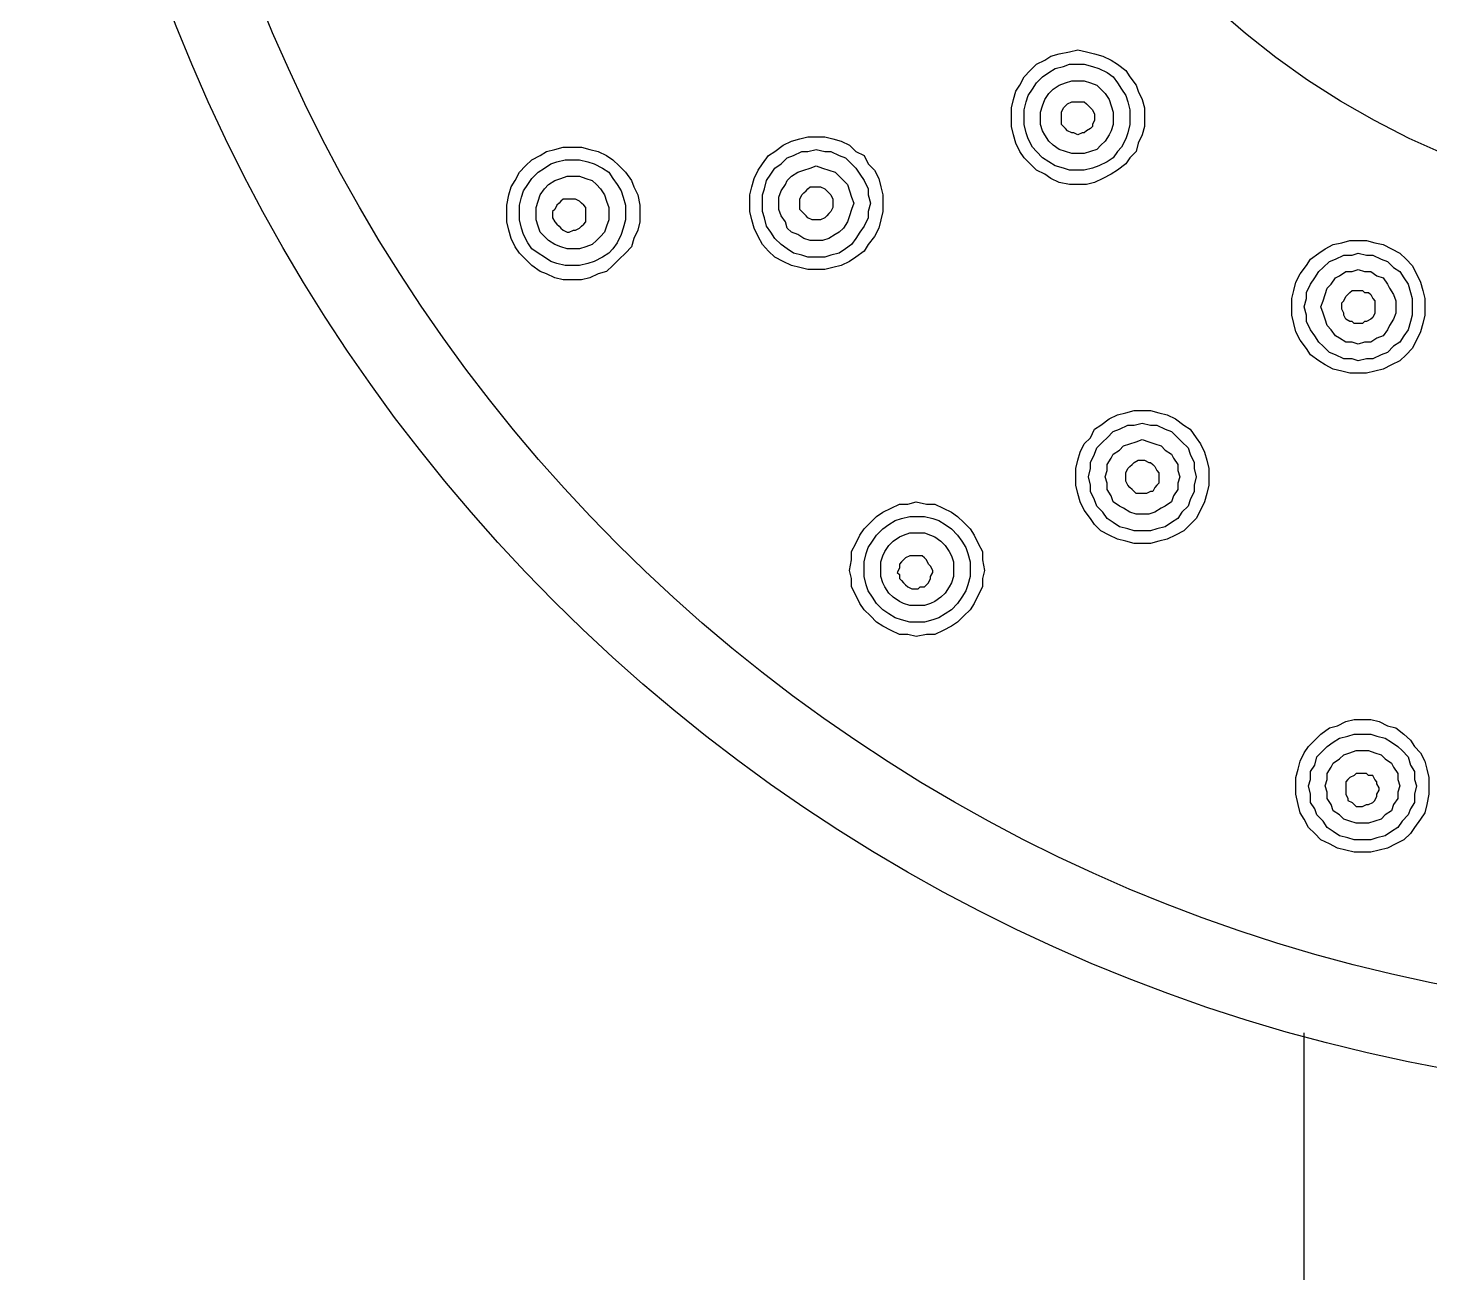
# Model space of a CAD drawing. Extents: x 468514 to 728049, y -74127 to 69080.
# Drawn here: x 636027.85 to 636063.98, y -68631.02 to -68598.93 of the extents above; entities that cross this region are included whole.
import ezdxf

# ---------------------------------------------------------------- set-up
doc = ezdxf.new("R2010")
doc.units = 0
doc.header["$LTSCALE"] = 500
doc.header["$MEASUREMENT"] = 0
doc.linetypes.add('HIDDEN2', pattern=[0.1875, 0.125, -0.0625])
for name, color, linetype in [('E 立面填充', 250, 'Continuous'), ('E 立面标注尺寸', 9, 'Continuous'), ('L-立面家具、洁具', 153, 'Continuous')]:
    doc.layers.add(name, color=color, linetype=linetype)
doc.styles.add('PDC DIM', font='PMingLiU-ExtB.ttf', dxfattribs={"width": 0.85})
doc.dimstyles.new('PDC-A2', dxfattribs={"dimscale": 0, "dimtxt": 2.5, "dimasz": 1, "dimexe": 1, "dimexo": 1, "dimgap": 0.7, "dimtad": 1, "dimdec": 0, "dimtxsty": 'PDC DIM', "dimblk": 'ARCHTICK', "dimcen": 1, "dimdle": 1, "dimclrd": 8, "dimclre": 8, "dimclrt": 9, "dimadec": 0, "dimazin": 0, "dimtfac": 1, "dimtdec": 0, "dimtix": 1, "dimtmove": 2, "dimatfit": 3, "dimldrblk": 'PDC A2 T R', "dimfxl": 10, "dimfxlon": 1, "dimarcsym": 0})

# ---------------------------------------------------------------- blocks, each defined once
blk = doc.blocks.new('A$C2F8A30B2')
at = {"linetype": 'HIDDEN2', "lineweight": -2, "ltscale": 20}
for p, q in [((67.894, 812.231), (68.109, 812.285)), ((68.109, 812.285), (68.324, 812.231)), ((66.879, 811.755), (67.039, 811.913)), ((67.039, 811.913), (67.254, 812.018)), ((67.254, 812.018), (67.411, 812.125)), ((67.411, 812.125), (67.626, 812.18)), ((67.626, 812.18), (67.894, 812.231)), ((67.734, 811.858), (67.894, 811.913)), ((67.894, 811.913), (68.109, 811.913)), ((68.109, 811.913), (68.269, 811.913)), ((68.269, 811.913), (68.484, 811.858)), ((68.324, 812.231), (68.538, 812.18)), ((68.538, 812.18), (68.751, 812.125)), ((68.751, 812.125), (68.966, 812.018)), ((68.966, 812.018), (69.126, 811.913)), ((69.126, 811.913), (69.341, 811.755)), ((66.609, 811.378), (66.719, 811.59)), ((66.719, 811.59), (66.879, 811.755)), ((67.039, 811.435), (67.197, 811.59)), ((67.197, 811.59), (67.359, 811.7)), ((67.359, 811.7), (67.521, 811.803)), ((67.521, 811.803), (67.734, 811.858)), ((68.484, 811.858), (68.644, 811.803)), ((68.644, 811.803), (68.858, 811.7)), ((68.858, 811.7), (69.019, 811.59)), ((69.019, 811.59), (69.126, 811.435)), ((69.341, 811.755), (69.448, 811.59)), ((69.448, 811.59), (69.606, 811.378)), ((66.449, 811.005), (66.504, 811.216)), ((66.504, 811.216), (66.609, 811.378)), ((66.824, 811.11), (66.934, 811.27)), ((66.934, 811.27), (67.039, 811.435)), ((67.359, 811.163), (67.466, 811.27)), ((67.466, 811.27), (67.626, 811.378)), ((67.626, 811.378), (67.789, 811.435)), ((67.789, 811.435), (67.946, 811.485)), ((67.946, 811.485), (68.109, 811.485)), ((68.109, 811.485), (68.269, 811.485)), ((68.269, 811.485), (68.429, 811.435)), ((68.429, 811.435), (68.591, 811.378)), ((68.591, 811.378), (68.698, 811.27)), ((68.698, 811.27), (68.806, 811.163)), ((69.126, 811.435), (69.233, 811.27)), ((69.233, 811.27), (69.341, 811.11)), ((69.606, 811.378), (69.661, 811.216)), ((69.661, 811.216), (69.766, 811.005)), ((66.394, 810.79), (66.449, 811.005)), ((66.719, 810.738), (66.771, 810.948)), ((66.771, 810.948), (66.824, 811.11)), ((67.144, 810.683), (67.197, 810.843)), ((67.197, 810.843), (67.254, 811.005)), ((67.254, 811.005), (67.359, 811.163)), ((67.734, 810.79), (67.789, 810.843)), ((67.789, 810.843), (67.841, 810.893)), ((67.841, 810.893), (67.946, 810.948)), ((67.946, 810.948), (68.003, 810.948)), ((68.003, 810.948), (68.109, 810.948)), ((68.109, 810.948), (68.161, 810.948)), ((68.161, 810.948), (68.269, 810.948)), ((68.269, 810.948), (68.324, 810.893)), ((68.324, 810.893), (68.376, 810.843)), ((68.376, 810.843), (68.429, 810.79)), ((68.806, 811.163), (68.911, 811.005)), ((68.911, 811.005), (68.966, 810.843)), ((68.966, 810.843), (69.019, 810.683)), ((69.341, 811.11), (69.391, 810.948)), ((69.391, 810.948), (69.448, 810.738)), ((69.766, 811.005), (69.821, 810.79)), ((66.394, 810.523), (66.394, 810.79)), ((66.394, 810.308), (66.394, 810.523)), ((66.394, 810.523), (66.394, 810.523)), ((66.719, 810.523), (66.719, 810.738)), ((66.719, 810.363), (66.719, 810.523)), ((66.719, 810.523), (66.719, 810.523)), ((67.144, 810.523), (67.144, 810.683)), ((67.144, 810.363), (67.144, 810.523)), ((67.144, 810.523), (67.144, 810.523)), ((67.683, 810.683), (67.734, 810.79)), ((67.683, 810.628), (67.683, 810.683)), ((67.683, 810.523), (67.683, 810.628)), ((67.683, 810.47), (67.683, 810.523)), ((67.683, 810.363), (67.683, 810.47)), ((68.429, 810.79), (68.484, 810.738)), ((68.484, 810.738), (68.538, 810.628)), ((68.538, 810.47), (68.484, 810.363)), ((68.538, 810.628), (68.538, 810.575)), ((68.538, 810.575), (68.538, 810.47)), ((69.019, 810.683), (69.019, 810.523)), ((69.019, 810.523), (69.019, 810.363)), ((69.448, 810.738), (69.448, 810.523)), ((69.448, 810.523), (69.448, 810.363)), ((69.821, 810.79), (69.821, 810.523)), ((69.821, 810.523), (69.821, 810.308)), ((66.449, 810.093), (66.394, 810.308)), ((66.504, 809.878), (66.449, 810.093)), ((66.771, 810.15), (66.719, 810.363)), ((66.824, 809.988), (66.771, 810.15)), ((67.197, 810.2), (67.144, 810.363)), ((67.254, 810.093), (67.197, 810.2)), ((67.359, 809.933), (67.254, 810.093)), ((67.734, 810.308), (67.683, 810.363)), ((67.789, 810.255), (67.734, 810.308)), ((67.841, 810.2), (67.789, 810.255)), ((67.946, 810.15), (67.841, 810.2)), ((68.003, 810.15), (67.946, 810.15)), ((68.109, 810.093), (68.003, 810.15)), ((68.216, 810.15), (68.109, 810.093)), ((68.269, 810.15), (68.216, 810.15)), ((68.324, 810.2), (68.269, 810.15)), ((68.429, 810.255), (68.324, 810.2)), ((68.484, 810.308), (68.429, 810.255)), ((68.484, 810.363), (68.484, 810.308)), ((68.911, 810.093), (68.806, 809.933)), ((68.966, 810.2), (68.911, 810.093)), ((69.019, 810.363), (68.966, 810.2)), ((69.391, 810.15), (69.341, 809.988)), ((69.448, 810.363), (69.391, 810.15)), ((69.766, 810.093), (69.661, 809.878)), ((69.821, 810.308), (69.766, 810.093)), ((54.623, 809.718), (54.838, 809.775)), ((54.838, 809.775), (55.105, 809.775)), ((55.105, 809.775), (55.316, 809.775)), ((55.316, 809.775), (55.531, 809.718)), ((60.295, 809.668), (60.51, 809.826)), ((60.51, 809.826), (60.722, 809.933)), ((60.722, 809.933), (60.937, 809.988)), ((60.937, 809.988), (61.15, 810.043)), ((61.15, 810.043), (61.365, 810.043)), ((61.365, 810.043), (61.58, 810.043)), ((61.58, 810.043), (61.794, 809.988)), ((61.794, 809.988), (62.009, 809.933)), ((62.009, 809.933), (62.224, 809.826)), ((62.224, 809.826), (62.382, 809.668)), ((66.609, 809.668), (66.504, 809.878)), ((66.934, 809.775), (66.824, 809.988)), ((67.039, 809.668), (66.934, 809.775)), ((67.466, 809.826), (67.359, 809.933)), ((67.626, 809.718), (67.466, 809.826)), ((68.698, 809.826), (68.591, 809.718)), ((68.806, 809.933), (68.698, 809.826)), ((69.233, 809.775), (69.126, 809.668)), ((69.341, 809.988), (69.233, 809.775)), ((69.661, 809.878), (69.606, 809.668)), ((53.873, 809.295), (54.035, 809.453)), ((54.035, 809.453), (54.248, 809.56)), ((54.248, 809.56), (54.408, 809.668)), ((54.408, 809.668), (54.623, 809.718)), ((54.518, 809.348), (54.676, 809.4)), ((54.676, 809.4), (54.89, 809.453)), ((54.89, 809.453), (55.105, 809.453)), ((55.105, 809.453), (55.265, 809.453)), ((55.265, 809.453), (55.48, 809.4)), ((55.48, 809.4), (55.64, 809.348)), ((55.531, 809.718), (55.746, 809.668)), ((55.746, 809.668), (55.96, 809.56)), ((55.96, 809.56), (56.12, 809.453)), ((56.12, 809.453), (56.28, 809.295)), ((59.975, 809.348), (60.135, 809.56)), ((60.135, 809.56), (60.295, 809.668)), ((60.455, 809.348), (60.617, 809.505)), ((60.617, 809.505), (60.777, 809.56)), ((60.777, 809.56), (60.992, 809.668)), ((60.992, 809.668), (61.15, 809.668)), ((61.15, 809.668), (61.365, 809.718)), ((61.365, 809.718), (61.58, 809.668)), ((61.58, 809.668), (61.742, 809.668)), ((61.742, 809.668), (61.957, 809.56)), ((61.957, 809.56), (62.115, 809.505)), ((62.115, 809.505), (62.275, 809.348)), ((62.382, 809.668), (62.597, 809.56)), ((62.597, 809.56), (62.704, 809.348)), ((66.719, 809.505), (66.609, 809.668)), ((66.879, 809.348), (66.719, 809.505)), ((67.197, 809.505), (67.039, 809.668)), ((67.359, 809.4), (67.197, 809.505)), ((67.521, 809.295), (67.359, 809.4)), ((67.789, 809.668), (67.626, 809.718)), ((67.946, 809.615), (67.789, 809.668)), ((68.109, 809.615), (67.946, 809.615)), ((68.269, 809.615), (68.109, 809.615)), ((68.429, 809.668), (68.269, 809.615)), ((68.591, 809.718), (68.429, 809.668)), ((68.858, 809.4), (68.644, 809.295)), ((69.019, 809.505), (68.858, 809.4)), ((69.126, 809.668), (69.019, 809.505)), ((69.448, 809.505), (69.341, 809.348)), ((69.606, 809.668), (69.448, 809.505)), ((53.606, 808.918), (53.713, 809.131)), ((53.713, 809.131), (53.873, 809.295)), ((54.035, 808.973), (54.193, 809.131)), ((54.193, 809.131), (54.356, 809.238)), ((54.356, 809.238), (54.518, 809.348)), ((54.783, 808.973), (54.941, 809.027)), ((54.941, 809.027), (55.105, 809.027)), ((55.105, 809.027), (55.265, 809.027)), ((55.265, 809.027), (55.425, 808.973)), ((55.64, 809.348), (55.855, 809.238)), ((55.855, 809.238), (56.015, 809.131)), ((56.015, 809.131), (56.12, 808.973)), ((56.28, 809.295), (56.445, 809.131)), ((56.445, 809.131), (56.605, 808.918)), ((59.76, 808.973), (59.867, 809.185)), ((59.867, 809.185), (59.975, 809.348)), ((60.082, 808.918), (60.19, 809.08)), ((60.19, 809.08), (60.295, 809.238)), ((60.295, 809.238), (60.455, 809.348)), ((60.617, 808.918), (60.722, 809.027)), ((60.722, 809.027), (60.885, 809.131)), ((60.885, 809.131), (61.045, 809.185)), ((61.045, 809.185), (61.205, 809.238)), ((61.205, 809.238), (61.365, 809.295)), ((61.365, 809.295), (61.527, 809.238)), ((61.527, 809.238), (61.687, 809.185)), ((61.687, 809.185), (61.847, 809.131)), ((61.847, 809.131), (61.957, 809.027)), ((61.957, 809.027), (62.062, 808.918)), ((62.275, 809.348), (62.382, 809.238)), ((62.382, 809.238), (62.489, 809.08)), ((62.489, 809.08), (62.597, 808.918)), ((62.704, 809.348), (62.862, 809.185)), ((62.862, 809.185), (62.974, 808.973)), ((67.039, 809.185), (66.879, 809.348)), ((67.254, 809.08), (67.039, 809.185)), ((67.411, 808.973), (67.254, 809.08)), ((67.734, 809.238), (67.521, 809.295)), ((67.894, 809.185), (67.734, 809.238)), ((68.109, 809.185), (67.894, 809.185)), ((68.269, 809.185), (68.109, 809.185)), ((68.484, 809.238), (68.269, 809.185)), ((68.644, 809.295), (68.484, 809.238)), ((68.966, 809.08), (68.751, 808.973)), ((69.126, 809.185), (68.966, 809.08)), ((69.341, 809.348), (69.126, 809.185)), ((53.443, 808.545), (53.498, 808.758)), ((53.498, 808.758), (53.606, 808.918)), ((53.768, 808.49), (53.821, 808.655)), ((53.821, 808.655), (53.926, 808.813)), ((53.926, 808.813), (54.035, 808.973)), ((54.248, 808.545), (54.356, 808.703)), ((54.356, 808.703), (54.461, 808.813)), ((54.461, 808.813), (54.623, 808.918)), ((54.623, 808.918), (54.783, 808.973)), ((55.425, 808.973), (55.585, 808.918)), ((55.585, 808.918), (55.695, 808.813)), ((55.695, 808.813), (55.8, 808.703)), ((55.8, 808.703), (55.906, 808.545)), ((56.12, 808.973), (56.23, 808.813)), ((56.23, 808.813), (56.333, 808.655)), ((56.333, 808.655), (56.388, 808.49)), ((56.605, 808.918), (56.658, 808.758)), ((56.658, 808.758), (56.763, 808.545)), ((59.652, 808.545), (59.705, 808.758)), ((59.705, 808.758), (59.76, 808.973)), ((59.975, 808.545), (60.027, 808.703)), ((60.027, 808.703), (60.082, 808.918)), ((60.402, 808.49), (60.455, 808.655)), ((60.455, 808.655), (60.567, 808.813)), ((60.567, 808.813), (60.617, 808.918)), ((61.045, 808.6), (61.099, 808.655)), ((61.099, 808.655), (61.15, 808.703)), ((61.15, 808.703), (61.205, 808.758)), ((61.205, 808.758), (61.312, 808.758)), ((61.312, 808.758), (61.42, 808.758)), ((61.42, 808.758), (61.474, 808.758)), ((61.474, 808.758), (61.58, 808.703)), ((61.58, 808.703), (61.634, 808.655)), ((61.634, 808.655), (61.687, 808.6)), ((62.062, 808.918), (62.167, 808.813)), ((62.167, 808.813), (62.224, 808.655)), ((62.224, 808.655), (62.275, 808.49)), ((62.597, 808.918), (62.704, 808.703)), ((62.704, 808.703), (62.704, 808.545)), ((62.974, 808.973), (63.024, 808.758)), ((63.024, 808.758), (63.077, 808.545)), ((67.626, 808.865), (67.411, 808.973)), ((67.894, 808.813), (67.626, 808.865)), ((68.109, 808.813), (67.894, 808.813)), ((68.324, 808.813), (68.109, 808.813)), ((68.538, 808.865), (68.324, 808.813)), ((68.751, 808.973), (68.538, 808.865)), ((53.391, 808.278), (53.443, 808.545)), ((53.713, 808.278), (53.768, 808.49)), ((54.141, 808.225), (54.193, 808.383)), ((54.193, 808.383), (54.248, 808.545)), ((54.733, 808.332), (54.676, 808.278)), ((54.783, 808.383), (54.733, 808.332)), ((54.838, 808.44), (54.783, 808.383)), ((54.941, 808.44), (54.838, 808.44)), ((54.998, 808.44), (54.941, 808.44)), ((55.105, 808.44), (54.998, 808.44)), ((55.156, 808.44), (55.105, 808.44)), ((55.265, 808.383), (55.156, 808.44)), ((55.316, 808.332), (55.265, 808.383)), ((55.371, 808.278), (55.316, 808.332)), ((55.906, 808.545), (55.96, 808.383)), ((55.96, 808.383), (56.015, 808.225)), ((56.388, 808.49), (56.445, 808.278)), ((56.763, 808.545), (56.82, 808.278)), ((59.652, 808.332), (59.652, 808.545)), ((59.652, 808.115), (59.652, 808.332)), ((59.652, 808.332), (59.652, 808.332)), ((59.975, 808.332), (59.975, 808.545)), ((59.975, 808.115), (59.975, 808.332)), ((59.975, 808.332), (59.975, 808.332)), ((60.402, 808.332), (60.402, 808.49)), ((60.402, 808.17), (60.402, 808.332)), ((60.402, 808.332), (60.402, 808.332)), ((60.937, 808.44), (60.992, 808.545)), ((60.937, 808.383), (60.937, 808.44)), ((60.937, 808.278), (60.937, 808.383)), ((60.992, 808.545), (61.045, 808.6)), ((61.687, 808.6), (61.742, 808.545)), ((61.742, 808.545), (61.794, 808.44)), ((61.794, 808.44), (61.794, 808.383)), ((61.794, 808.383), (61.794, 808.278)), ((62.275, 808.49), (62.329, 808.332)), ((62.329, 808.332), (62.275, 808.17)), ((62.704, 808.545), (62.759, 808.332)), ((62.759, 808.332), (62.704, 808.115)), ((63.077, 808.545), (63.077, 808.332)), ((63.077, 808.332), (63.077, 808.115)), ((53.391, 808.063), (53.391, 808.278)), ((53.391, 807.85), (53.391, 808.063)), ((53.391, 808.063), (53.391, 808.063)), ((53.713, 808.063), (53.713, 808.278)), ((53.713, 807.905), (53.713, 808.063)), ((53.713, 808.063), (53.713, 808.063)), ((54.141, 808.063), (54.141, 808.225)), ((54.141, 807.905), (54.141, 808.063)), ((54.141, 808.063), (54.141, 808.063)), ((54.623, 808.17), (54.568, 808.115)), ((54.568, 808.115), (54.568, 808.01)), ((54.568, 808.01), (54.568, 807.958)), ((54.568, 807.958), (54.623, 807.85)), ((54.676, 808.278), (54.623, 808.17)), ((55.425, 808.225), (55.371, 808.278)), ((55.425, 808.115), (55.425, 808.225)), ((55.425, 808.01), (55.425, 808.115)), ((55.425, 807.958), (55.425, 808.01)), ((55.425, 807.85), (55.425, 807.958)), ((56.015, 808.225), (56.015, 808.063)), ((56.015, 808.063), (56.015, 807.905)), ((56.445, 808.278), (56.445, 808.063)), ((56.445, 808.063), (56.445, 807.905)), ((56.82, 808.278), (56.82, 808.063)), ((56.82, 808.063), (56.82, 807.85)), ((59.705, 807.905), (59.652, 808.115)), ((60.027, 807.958), (59.975, 808.115)), ((60.082, 807.743), (60.027, 807.958)), ((60.455, 808.01), (60.402, 808.17)), ((60.567, 807.85), (60.455, 808.01)), ((60.937, 808.17), (60.937, 808.278)), ((60.992, 808.115), (60.937, 808.17)), ((61.045, 808.063), (60.992, 808.115)), ((61.099, 808.01), (61.045, 808.063)), ((61.15, 807.958), (61.099, 808.01)), ((61.259, 807.905), (61.15, 807.958)), ((61.58, 807.958), (61.474, 807.905)), ((61.634, 808.01), (61.58, 807.958)), ((61.687, 808.063), (61.634, 808.01)), ((61.742, 808.115), (61.687, 808.063)), ((61.794, 808.225), (61.742, 808.115)), ((61.794, 808.278), (61.794, 808.225)), ((62.224, 808.01), (62.167, 807.85)), ((62.275, 808.17), (62.224, 808.01)), ((62.704, 807.958), (62.597, 807.743)), ((62.704, 808.115), (62.704, 807.958)), ((63.077, 808.115), (63.024, 807.905)), ((53.443, 807.64), (53.391, 807.85)), ((53.498, 807.423), (53.443, 807.64)), ((53.768, 807.69), (53.713, 807.905)), ((53.821, 807.528), (53.768, 807.69)), ((54.193, 807.743), (54.141, 807.905)), ((54.248, 807.583), (54.193, 807.743)), ((54.356, 807.475), (54.248, 807.583)), ((54.623, 807.85), (54.676, 807.795)), ((54.676, 807.795), (54.733, 807.743)), ((54.733, 807.743), (54.783, 807.69)), ((54.783, 807.69), (54.838, 807.64)), ((54.838, 807.64), (54.941, 807.583)), ((54.941, 807.583), (54.998, 807.583)), ((54.998, 807.583), (55.105, 807.64)), ((55.105, 807.64), (55.156, 807.64)), ((55.156, 807.64), (55.265, 807.69)), ((55.265, 807.69), (55.316, 807.743)), ((55.316, 807.743), (55.371, 807.795)), ((55.371, 807.795), (55.425, 807.85)), ((55.906, 807.583), (55.8, 807.475)), ((55.96, 807.743), (55.906, 807.583)), ((56.015, 807.905), (55.96, 807.743)), ((56.388, 807.69), (56.333, 807.528)), ((56.445, 807.905), (56.388, 807.69)), ((56.763, 807.64), (56.658, 807.423)), ((56.82, 807.85), (56.763, 807.64)), ((59.76, 807.69), (59.705, 807.905)), ((59.867, 807.475), (59.76, 807.69)), ((60.19, 807.583), (60.082, 807.743)), ((60.295, 807.423), (60.19, 807.583)), ((60.617, 807.69), (60.567, 807.85)), ((60.722, 807.583), (60.617, 807.69)), ((60.885, 807.528), (60.722, 807.583)), ((61.312, 807.905), (61.259, 807.905)), ((61.42, 807.905), (61.312, 807.905)), ((61.474, 807.905), (61.42, 807.905)), ((61.957, 807.583), (61.847, 807.528)), ((62.062, 807.69), (61.957, 807.583)), ((62.167, 807.85), (62.062, 807.69)), ((62.489, 807.583), (62.382, 807.423)), ((62.597, 807.743), (62.489, 807.583)), ((62.974, 807.69), (62.862, 807.475)), ((63.024, 807.905), (62.974, 807.69)), ((53.606, 807.208), (53.498, 807.423)), ((53.713, 807.048), (53.606, 807.208)), ((53.926, 807.313), (53.821, 807.528)), ((54.035, 807.155), (53.926, 807.313)), ((54.461, 807.37), (54.356, 807.475)), ((54.623, 807.265), (54.461, 807.37)), ((54.783, 807.208), (54.623, 807.265)), ((54.941, 807.155), (54.783, 807.208)), ((55.425, 807.208), (55.265, 807.155)), ((55.585, 807.265), (55.425, 807.208)), ((55.695, 807.37), (55.585, 807.265)), ((55.8, 807.475), (55.695, 807.37)), ((56.23, 807.313), (56.12, 807.155)), ((56.333, 807.528), (56.23, 807.313)), ((56.605, 807.208), (56.445, 807.048)), ((56.658, 807.423), (56.605, 807.208)), ((59.975, 807.265), (59.867, 807.475)), ((60.135, 807.098), (59.975, 807.265)), ((60.455, 807.265), (60.295, 807.423)), ((60.617, 807.155), (60.455, 807.265)), ((61.045, 807.423), (60.885, 807.528)), ((61.205, 807.37), (61.045, 807.423)), ((61.365, 807.37), (61.205, 807.37)), ((61.527, 807.37), (61.365, 807.37)), ((61.687, 807.423), (61.527, 807.37)), ((61.847, 807.528), (61.687, 807.423)), ((62.275, 807.265), (62.115, 807.155)), ((62.382, 807.423), (62.275, 807.265)), ((62.704, 807.265), (62.597, 807.098)), ((62.862, 807.475), (62.704, 807.265)), ((74.478, 807.155), (74.69, 807.265)), ((74.69, 807.265), (74.905, 807.313)), ((74.905, 807.313), (75.118, 807.37)), ((75.118, 807.37), (75.333, 807.37)), ((75.333, 807.37), (75.548, 807.37)), ((75.548, 807.37), (75.762, 807.313)), ((75.762, 807.313), (75.977, 807.265)), ((75.977, 807.265), (76.19, 807.155)), ((53.873, 806.89), (53.713, 807.048)), ((54.035, 806.725), (53.873, 806.89)), ((54.193, 807.048), (54.035, 807.155)), ((54.356, 806.942), (54.193, 807.048)), ((54.518, 806.833), (54.356, 806.942)), ((55.105, 807.155), (54.941, 807.155)), ((55.265, 807.155), (55.105, 807.155)), ((55.855, 806.942), (55.64, 806.833)), ((56.015, 807.048), (55.855, 806.942)), ((56.12, 807.155), (56.015, 807.048)), ((56.28, 806.89), (56.12, 806.725)), ((56.445, 807.048), (56.28, 806.89)), ((60.295, 806.942), (60.135, 807.098)), ((60.51, 806.833), (60.295, 806.942)), ((60.777, 807.048), (60.617, 807.155)), ((60.992, 806.993), (60.777, 807.048)), ((61.15, 806.942), (60.992, 806.993)), ((61.365, 806.942), (61.15, 806.942)), ((61.58, 806.942), (61.365, 806.942)), ((61.742, 806.993), (61.58, 806.942)), ((61.957, 807.048), (61.742, 806.993)), ((62.115, 807.155), (61.957, 807.048)), ((62.382, 806.942), (62.224, 806.833)), ((62.597, 807.098), (62.382, 806.942)), ((73.998, 806.725), (74.101, 806.89)), ((74.101, 806.89), (74.315, 807.048)), ((74.315, 807.048), (74.478, 807.155)), ((74.587, 806.833), (74.745, 806.89)), ((74.745, 806.89), (74.958, 806.993)), ((74.958, 806.993), (75.175, 806.993)), ((75.175, 806.993), (75.333, 807.048)), ((75.333, 807.048), (75.548, 806.993)), ((75.548, 806.993), (75.71, 806.993)), ((75.71, 806.993), (75.923, 806.89)), ((75.923, 806.89), (76.083, 806.833)), ((76.19, 807.155), (76.405, 807.048)), ((76.405, 807.048), (76.565, 806.89)), ((76.565, 806.89), (76.725, 806.725)), ((54.248, 806.568), (54.035, 806.725)), ((54.408, 806.515), (54.248, 806.568)), ((54.623, 806.405), (54.408, 806.515)), ((54.676, 806.778), (54.518, 806.833)), ((54.89, 806.725), (54.676, 806.778)), ((55.105, 806.725), (54.89, 806.725)), ((55.265, 806.725), (55.105, 806.725)), ((55.48, 806.778), (55.265, 806.725)), ((55.64, 806.833), (55.48, 806.778)), ((55.746, 806.515), (55.531, 806.405)), ((55.96, 806.568), (55.746, 806.515)), ((56.12, 806.725), (55.96, 806.568)), ((60.722, 806.725), (60.51, 806.833)), ((60.937, 806.675), (60.722, 806.725)), ((61.15, 806.62), (60.937, 806.675)), ((61.365, 806.62), (61.15, 806.62)), ((61.58, 806.62), (61.365, 806.62)), ((61.794, 806.675), (61.58, 806.62)), ((62.009, 806.725), (61.794, 806.675)), ((62.224, 806.833), (62.009, 806.725)), ((73.726, 806.3), (73.838, 806.515)), ((73.838, 806.515), (73.998, 806.725)), ((74.21, 806.405), (74.315, 806.568)), ((74.315, 806.568), (74.425, 806.675)), ((74.425, 806.675), (74.587, 806.833)), ((74.85, 806.46), (75.013, 806.568)), ((75.013, 806.568), (75.175, 806.568)), ((75.175, 806.568), (75.333, 806.62)), ((75.333, 806.62), (75.495, 806.568)), ((75.495, 806.568), (75.653, 806.568)), ((75.653, 806.568), (75.815, 806.46)), ((76.083, 806.833), (76.245, 806.675)), ((76.245, 806.675), (76.405, 806.568)), ((76.405, 806.568), (76.51, 806.405)), ((76.725, 806.725), (76.832, 806.515)), ((76.832, 806.515), (76.94, 806.3)), ((54.838, 806.353), (54.623, 806.405)), ((55.105, 806.353), (54.838, 806.353)), ((55.316, 806.353), (55.105, 806.353)), ((55.531, 806.405), (55.316, 806.353)), ((73.675, 806.085), (73.726, 806.3)), ((73.998, 806.033), (74.101, 806.247)), ((74.101, 806.247), (74.21, 806.405)), ((74.478, 805.98), (74.53, 806.138)), ((74.53, 806.138), (74.636, 806.247)), ((74.636, 806.247), (74.745, 806.405)), ((74.745, 806.405), (74.85, 806.46)), ((75.815, 806.46), (75.977, 806.405)), ((75.977, 806.405), (76.083, 806.247)), ((76.083, 806.247), (76.135, 806.138)), ((76.135, 806.138), (76.245, 805.98)), ((76.51, 806.405), (76.618, 806.247)), ((76.618, 806.247), (76.675, 806.033)), ((76.94, 806.3), (76.995, 806.085)), ((73.623, 805.873), (73.675, 806.085)), ((73.623, 805.658), (73.623, 805.873)), ((73.941, 805.658), (73.998, 805.873)), ((73.998, 805.873), (73.998, 806.033)), ((74.37, 805.658), (74.425, 805.818)), ((74.425, 805.818), (74.478, 805.98)), ((74.905, 805.765), (74.958, 805.818)), ((74.905, 805.658), (74.905, 805.765)), ((74.958, 805.818), (75.013, 805.927)), ((75.013, 805.927), (75.065, 805.98)), ((75.065, 805.98), (75.118, 806.033)), ((75.118, 806.033), (75.175, 806.085)), ((75.175, 806.085), (75.28, 806.085)), ((75.28, 806.085), (75.333, 806.085)), ((75.333, 806.085), (75.44, 806.085)), ((75.44, 806.085), (75.495, 806.033)), ((75.495, 806.033), (75.6, 806.033)), ((75.6, 806.033), (75.653, 805.98)), ((75.653, 805.98), (75.71, 805.873)), ((75.71, 805.873), (75.762, 805.818)), ((75.762, 805.818), (75.762, 805.713)), ((76.245, 805.98), (76.297, 805.818)), ((76.297, 805.818), (76.297, 805.658)), ((76.675, 806.033), (76.725, 805.873)), ((76.725, 805.873), (76.725, 805.658)), ((76.995, 806.085), (77.047, 805.873)), ((77.047, 805.873), (77.047, 805.658)), ((73.623, 805.445), (73.623, 805.658)), ((73.623, 805.658), (73.623, 805.658)), ((73.675, 805.232), (73.623, 805.445)), ((73.998, 805.445), (73.941, 805.658)), ((73.941, 805.658), (73.941, 805.658)), ((73.998, 805.285), (73.998, 805.445)), ((74.425, 805.5), (74.37, 805.658)), ((74.37, 805.658), (74.37, 805.658)), ((74.478, 805.34), (74.425, 805.5)), ((74.905, 805.603), (74.905, 805.658)), ((74.958, 805.5), (74.905, 805.603)), ((74.958, 805.445), (74.958, 805.5)), ((75.013, 805.34), (74.958, 805.445)), ((75.762, 805.5), (75.71, 805.388)), ((75.762, 805.713), (75.762, 805.658)), ((75.762, 805.658), (75.762, 805.552)), ((75.762, 805.552), (75.762, 805.5)), ((76.297, 805.5), (76.245, 805.34)), ((76.297, 805.658), (76.297, 805.5)), ((76.725, 805.445), (76.675, 805.285)), ((76.725, 805.658), (76.725, 805.445)), ((77.047, 805.445), (76.995, 805.232)), ((77.047, 805.658), (77.047, 805.445)), ((73.726, 805.015), (73.675, 805.232)), ((74.101, 805.068), (73.998, 805.285)), ((74.21, 804.91), (74.101, 805.068)), ((74.53, 805.178), (74.478, 805.34)), ((74.636, 805.068), (74.53, 805.178)), ((74.745, 804.91), (74.636, 805.068)), ((75.118, 805.285), (75.013, 805.34)), ((75.175, 805.285), (75.118, 805.285)), ((75.228, 805.232), (75.175, 805.285)), ((75.333, 805.232), (75.228, 805.232)), ((75.44, 805.232), (75.333, 805.232)), ((75.495, 805.285), (75.44, 805.232)), ((75.548, 805.285), (75.495, 805.285)), ((75.653, 805.34), (75.548, 805.285)), ((75.71, 805.388), (75.653, 805.34)), ((76.083, 805.068), (75.977, 804.91)), ((76.135, 805.178), (76.083, 805.068)), ((76.245, 805.34), (76.135, 805.178)), ((76.618, 805.068), (76.51, 804.91)), ((76.675, 805.285), (76.618, 805.068)), ((76.995, 805.232), (76.94, 805.015)), ((73.838, 804.805), (73.726, 805.015)), ((73.998, 804.59), (73.838, 804.805)), ((74.315, 804.75), (74.21, 804.91)), ((74.425, 804.643), (74.315, 804.75)), ((74.85, 804.857), (74.745, 804.91)), ((75.013, 804.75), (74.85, 804.857)), ((75.175, 804.75), (75.013, 804.75)), ((75.333, 804.695), (75.175, 804.75)), ((75.495, 804.75), (75.333, 804.695)), ((75.653, 804.75), (75.495, 804.75)), ((75.815, 804.857), (75.653, 804.75)), ((75.977, 804.91), (75.815, 804.857)), ((76.405, 804.75), (76.245, 804.643)), ((76.51, 804.91), (76.405, 804.75)), ((76.832, 804.805), (76.725, 804.59)), ((76.94, 805.015), (76.832, 804.805)), ((74.101, 804.428), (73.998, 804.59)), ((74.315, 804.27), (74.101, 804.428)), ((74.587, 804.485), (74.425, 804.643)), ((74.745, 804.428), (74.587, 804.485)), ((74.958, 804.323), (74.745, 804.428)), ((75.175, 804.323), (74.958, 804.323)), ((75.333, 804.27), (75.175, 804.323)), ((75.548, 804.323), (75.333, 804.27)), ((75.71, 804.323), (75.548, 804.323)), ((75.923, 804.428), (75.71, 804.323)), ((76.083, 804.485), (75.923, 804.428)), ((76.245, 804.643), (76.083, 804.485)), ((76.565, 804.428), (76.405, 804.27)), ((76.725, 804.59), (76.565, 804.428)), ((74.478, 804.165), (74.315, 804.27)), ((74.69, 804.055), (74.478, 804.165)), ((74.905, 804), (74.69, 804.055)), ((75.118, 803.95), (74.905, 804)), ((75.333, 803.95), (75.118, 803.95)), ((75.548, 803.95), (75.333, 803.95)), ((75.762, 804), (75.548, 803.95)), ((75.977, 804.055), (75.762, 804)), ((76.19, 804.165), (75.977, 804.055)), ((76.405, 804.27), (76.19, 804.165)), ((68.911, 802.772), (69.126, 802.88)), ((69.126, 802.88), (69.341, 802.933)), ((69.341, 802.933), (69.556, 802.985)), ((69.556, 802.985), (69.766, 802.985)), ((69.766, 802.985), (69.981, 802.985)), ((69.981, 802.985), (70.196, 802.933)), ((70.196, 802.933), (70.411, 802.88)), ((70.411, 802.88), (70.626, 802.772)), ((68.429, 802.288), (68.538, 802.507)), ((68.538, 802.507), (68.698, 802.61)), ((68.698, 802.61), (68.911, 802.772)), ((69.019, 802.452), (69.181, 802.507)), ((69.181, 802.507), (69.391, 802.61)), ((69.391, 802.61), (69.556, 802.61)), ((69.556, 802.61), (69.766, 802.665)), ((69.766, 802.665), (69.981, 802.61)), ((69.981, 802.61), (70.141, 802.61)), ((70.141, 802.61), (70.354, 802.507)), ((70.354, 802.507), (70.516, 802.452)), ((70.626, 802.772), (70.838, 802.61)), ((70.838, 802.61), (70.998, 802.507)), ((70.998, 802.507), (71.158, 802.288)), ((68.269, 802.132), (68.429, 802.288)), ((68.591, 802.025), (68.751, 802.185)), ((68.751, 802.185), (68.858, 802.288)), ((68.858, 802.288), (69.019, 802.452)), ((69.448, 802.132), (69.606, 802.185)), ((69.606, 802.185), (69.766, 802.24)), ((69.766, 802.24), (69.931, 802.185)), ((69.931, 802.185), (70.091, 802.132)), ((70.516, 802.452), (70.68, 802.288)), ((70.68, 802.288), (70.783, 802.185)), ((70.783, 802.185), (70.946, 802.025)), ((71.158, 802.288), (71.266, 802.132)), ((68.109, 801.705), (68.161, 801.915)), ((68.161, 801.915), (68.269, 802.132)), ((68.429, 801.65), (68.538, 801.865)), ((68.538, 801.865), (68.591, 802.025)), ((68.966, 801.757), (69.019, 801.865)), ((69.019, 801.865), (69.181, 801.97)), ((69.181, 801.97), (69.286, 802.077)), ((69.286, 802.077), (69.448, 802.132)), ((70.091, 802.132), (70.251, 802.077)), ((70.251, 802.077), (70.354, 801.97)), ((70.354, 801.97), (70.516, 801.865)), ((70.516, 801.865), (70.569, 801.757)), ((70.946, 802.025), (70.998, 801.865)), ((70.998, 801.865), (71.106, 801.65)), ((71.266, 802.132), (71.373, 801.915)), ((71.373, 801.915), (71.43, 801.705)), ((68.056, 801.49), (68.109, 801.705)), ((68.056, 801.275), (68.056, 801.49)), ((68.376, 801.275), (68.429, 801.49)), ((68.429, 801.49), (68.429, 801.65)), ((68.806, 801.275), (68.858, 801.439)), ((68.858, 801.595), (68.966, 801.757)), ((68.858, 801.439), (68.858, 801.595)), ((69.341, 801.385), (69.391, 801.49)), ((69.391, 801.49), (69.448, 801.543)), ((69.448, 801.543), (69.501, 801.595)), ((69.501, 801.595), (69.556, 801.65)), ((69.556, 801.65), (69.661, 801.705)), ((69.661, 801.705), (69.766, 801.705)), ((69.766, 801.705), (69.821, 801.705)), ((69.821, 801.705), (69.931, 801.65)), ((69.931, 801.65), (69.981, 801.65)), ((69.981, 801.65), (70.036, 801.595)), ((70.036, 801.595), (70.091, 801.543)), ((70.091, 801.543), (70.141, 801.439)), ((70.141, 801.439), (70.196, 801.385)), ((70.569, 801.757), (70.68, 801.595)), ((70.68, 801.595), (70.68, 801.439)), ((70.68, 801.439), (70.731, 801.275)), ((71.106, 801.65), (71.106, 801.49)), ((71.106, 801.49), (71.158, 801.275)), ((71.43, 801.705), (71.481, 801.49)), ((71.481, 801.49), (71.481, 801.275)), ((68.056, 801.062), (68.056, 801.275)), ((68.056, 801.275), (68.056, 801.275)), ((68.109, 800.848), (68.056, 801.062)), ((68.429, 801.062), (68.376, 801.275)), ((68.376, 801.275), (68.376, 801.275)), ((68.429, 800.9), (68.429, 801.062)), ((68.858, 801.117), (68.806, 801.275)), ((68.806, 801.275), (68.806, 801.275)), ((68.858, 800.955), (68.858, 801.117)), ((69.341, 801.328), (69.341, 801.385)), ((69.341, 801.222), (69.341, 801.328)), ((69.341, 801.17), (69.341, 801.222)), ((69.391, 801.062), (69.341, 801.17)), ((69.448, 801.008), (69.391, 801.062)), ((70.141, 801.062), (70.091, 801.008)), ((70.196, 801.117), (70.141, 801.062)), ((70.196, 801.385), (70.196, 801.275)), ((70.196, 801.275), (70.196, 801.222)), ((70.196, 801.222), (70.196, 801.117)), ((70.731, 801.275), (70.68, 801.117)), ((70.68, 801.117), (70.68, 800.955)), ((71.158, 801.275), (71.106, 801.062)), ((71.106, 801.062), (71.106, 800.9)), ((71.481, 801.062), (71.43, 800.848)), ((71.481, 801.275), (71.481, 801.062)), ((68.161, 800.635), (68.109, 800.848)), ((68.538, 800.69), (68.429, 800.9)), ((68.966, 800.793), (68.858, 800.955)), ((69.019, 800.635), (68.966, 800.793)), ((69.501, 800.955), (69.448, 801.008)), ((69.556, 800.9), (69.501, 800.955)), ((69.606, 800.848), (69.556, 800.9)), ((69.716, 800.848), (69.606, 800.848)), ((69.821, 800.848), (69.716, 800.848)), ((69.876, 800.848), (69.821, 800.848)), ((69.981, 800.9), (69.876, 800.848)), ((70.036, 800.9), (69.981, 800.9)), ((70.091, 801.008), (70.036, 800.9)), ((70.569, 800.793), (70.516, 800.635)), ((70.68, 800.955), (70.569, 800.793)), ((71.106, 800.9), (70.998, 800.69)), ((71.43, 800.848), (71.373, 800.635)), ((62.919, 800.26), (63.077, 800.367)), ((63.077, 800.367), (63.292, 800.475)), ((63.292, 800.475), (63.507, 800.578)), ((63.507, 800.578), (63.724, 800.578)), ((63.724, 800.578), (63.936, 800.635)), ((63.936, 800.635), (64.202, 800.578)), ((64.202, 800.578), (64.417, 800.578)), ((64.417, 800.578), (64.631, 800.475)), ((64.631, 800.475), (64.846, 800.367)), ((64.846, 800.367), (65.004, 800.26)), ((68.269, 800.422), (68.161, 800.635)), ((68.429, 800.205), (68.269, 800.422)), ((68.591, 800.527), (68.538, 800.69)), ((68.751, 800.367), (68.591, 800.527)), ((68.858, 800.205), (68.751, 800.367)), ((69.181, 800.527), (69.019, 800.635)), ((69.286, 800.475), (69.181, 800.527)), ((69.448, 800.367), (69.286, 800.475)), ((69.606, 800.315), (69.448, 800.367)), ((70.091, 800.367), (69.931, 800.315)), ((70.251, 800.475), (70.091, 800.367)), ((70.354, 800.527), (70.251, 800.475)), ((70.516, 800.635), (70.354, 800.527)), ((70.783, 800.367), (70.68, 800.205)), ((70.946, 800.527), (70.783, 800.367)), ((70.998, 800.69), (70.946, 800.527)), ((71.266, 800.422), (71.158, 800.205)), ((71.373, 800.635), (71.266, 800.422)), ((62.597, 799.94), (62.759, 800.102)), ((62.759, 800.102), (62.919, 800.26)), ((63.077, 799.94), (63.237, 800.047)), ((63.237, 800.047), (63.399, 800.152)), ((63.399, 800.152), (63.562, 800.205)), ((63.562, 800.205), (63.772, 800.26)), ((63.772, 800.26), (63.936, 800.26)), ((63.936, 800.26), (64.149, 800.26)), ((64.149, 800.26), (64.364, 800.205)), ((64.364, 800.205), (64.522, 800.152)), ((64.522, 800.152), (64.684, 800.047)), ((64.684, 800.047), (64.846, 799.94)), ((65.004, 800.26), (65.166, 800.102)), ((65.166, 800.102), (65.326, 799.94)), ((68.538, 800.047), (68.429, 800.205)), ((68.698, 799.885), (68.538, 800.047)), ((69.019, 800.102), (68.858, 800.205)), ((69.181, 799.992), (69.019, 800.102)), ((69.391, 799.94), (69.181, 799.992)), ((69.766, 800.315), (69.606, 800.315)), ((69.931, 800.315), (69.766, 800.315)), ((70.354, 799.992), (70.141, 799.94)), ((70.516, 800.102), (70.354, 799.992)), ((70.68, 800.205), (70.516, 800.102)), ((70.998, 800.047), (70.838, 799.885)), ((71.158, 800.205), (70.998, 800.047)), ((62.382, 799.565), (62.489, 799.78)), ((62.489, 799.78), (62.597, 799.94)), ((62.704, 799.46), (62.812, 799.618)), ((62.812, 799.618), (62.919, 799.78)), ((62.919, 799.78), (63.077, 799.94)), ((63.237, 799.51), (63.347, 799.618)), ((63.347, 799.618), (63.507, 799.729)), ((63.507, 799.729), (63.612, 799.78)), ((63.612, 799.78), (63.772, 799.832)), ((63.772, 799.832), (63.936, 799.832)), ((63.936, 799.832), (64.149, 799.832)), ((64.149, 799.832), (64.311, 799.78)), ((64.311, 799.78), (64.417, 799.729)), ((64.417, 799.729), (64.577, 799.618)), ((64.577, 799.618), (64.684, 799.51)), ((64.846, 799.94), (65.004, 799.78)), ((65.004, 799.78), (65.112, 799.618)), ((65.112, 799.618), (65.219, 799.46)), ((65.326, 799.94), (65.434, 799.78)), ((65.434, 799.78), (65.539, 799.565)), ((68.911, 799.78), (68.698, 799.885)), ((69.126, 799.672), (68.911, 799.78)), ((69.341, 799.618), (69.126, 799.672)), ((69.556, 799.565), (69.341, 799.618)), ((69.556, 799.885), (69.391, 799.94)), ((69.766, 799.885), (69.556, 799.885)), ((69.981, 799.885), (69.766, 799.885)), ((70.141, 799.94), (69.981, 799.885)), ((70.196, 799.618), (69.981, 799.565)), ((70.411, 799.672), (70.196, 799.618)), ((70.626, 799.78), (70.411, 799.672)), ((70.838, 799.885), (70.626, 799.78)), ((62.275, 799.352), (62.382, 799.565)), ((62.275, 799.137), (62.275, 799.352)), ((62.597, 799.085), (62.647, 799.3)), ((62.647, 799.3), (62.704, 799.46)), ((63.077, 799.245), (63.132, 799.352)), ((63.132, 799.352), (63.237, 799.51)), ((64.684, 799.51), (64.789, 799.352)), ((64.789, 799.352), (64.846, 799.245)), ((65.219, 799.46), (65.272, 799.3)), ((65.272, 799.3), (65.326, 799.085)), ((65.539, 799.565), (65.647, 799.352)), ((65.647, 799.352), (65.647, 799.137)), ((69.766, 799.565), (69.556, 799.565)), ((69.981, 799.565), (69.766, 799.565)), ((62.224, 798.868), (62.275, 799.137)), ((62.597, 798.868), (62.597, 799.085)), ((63.024, 799.085), (63.077, 799.245)), ((63.024, 798.868), (63.024, 799.085)), ((63.507, 798.925), (63.452, 798.817)), ((63.562, 799.085), (63.507, 799.032)), ((63.507, 799.032), (63.507, 798.925)), ((63.612, 799.137), (63.562, 799.085)), ((63.667, 799.188), (63.612, 799.137)), ((63.772, 799.245), (63.667, 799.188)), ((63.827, 799.245), (63.772, 799.245)), ((63.936, 799.245), (63.827, 799.245)), ((63.987, 799.245), (63.936, 799.245)), ((64.094, 799.245), (63.987, 799.245)), ((64.149, 799.188), (64.094, 799.245)), ((64.202, 799.137), (64.149, 799.188)), ((64.254, 799.032), (64.202, 799.137)), ((64.311, 798.98), (64.254, 799.032)), ((64.364, 798.868), (64.311, 798.98)), ((64.846, 799.245), (64.899, 799.085)), ((64.899, 799.085), (64.899, 798.868)), ((65.326, 799.085), (65.326, 798.868)), ((65.647, 799.137), (65.701, 798.868)), ((62.275, 798.657), (62.224, 798.868)), ((62.224, 798.868), (62.224, 798.868)), ((62.275, 798.442), (62.275, 798.657)), ((62.597, 798.71), (62.597, 798.868)), ((62.597, 798.868), (62.597, 798.868)), ((62.647, 798.497), (62.597, 798.71)), ((63.024, 798.71), (63.024, 798.868)), ((63.024, 798.868), (63.024, 798.868)), ((63.077, 798.55), (63.024, 798.71)), ((63.132, 798.442), (63.077, 798.55)), ((63.452, 798.817), (63.507, 798.765)), ((63.507, 798.765), (63.507, 798.657)), ((63.507, 798.657), (63.562, 798.605)), ((63.562, 798.605), (63.612, 798.55)), ((63.612, 798.55), (63.667, 798.497)), ((64.202, 798.497), (64.254, 798.55)), ((64.254, 798.55), (64.311, 798.657)), ((64.311, 798.71), (64.364, 798.817)), ((64.311, 798.657), (64.311, 798.71)), ((64.364, 798.817), (64.364, 798.868)), ((64.846, 798.55), (64.789, 798.442)), ((64.899, 798.71), (64.846, 798.55)), ((64.899, 798.868), (64.899, 798.71)), ((65.326, 798.71), (65.272, 798.497)), ((65.326, 798.868), (65.326, 798.71)), ((65.701, 798.868), (65.647, 798.657)), ((65.647, 798.657), (65.647, 798.442)), ((62.382, 798.228), (62.275, 798.442)), ((62.489, 798.017), (62.382, 798.228)), ((62.704, 798.337), (62.647, 798.497)), ((62.812, 798.175), (62.704, 798.337)), ((62.919, 798.017), (62.812, 798.175)), ((63.237, 798.282), (63.132, 798.442)), ((63.347, 798.175), (63.237, 798.282)), ((63.507, 798.07), (63.347, 798.175)), ((63.667, 798.497), (63.724, 798.442)), ((63.724, 798.442), (63.827, 798.39)), ((63.827, 798.39), (63.882, 798.39)), ((63.882, 798.39), (63.987, 798.39)), ((63.987, 798.39), (64.042, 798.442)), ((64.042, 798.442), (64.149, 798.442)), ((64.149, 798.442), (64.202, 798.497)), ((64.577, 798.175), (64.417, 798.07)), ((64.684, 798.282), (64.577, 798.175)), ((64.789, 798.442), (64.684, 798.282)), ((65.112, 798.175), (65.004, 798.017)), ((65.219, 798.337), (65.112, 798.175)), ((65.272, 798.497), (65.219, 798.337)), ((65.539, 798.228), (65.434, 798.017)), ((65.647, 798.442), (65.539, 798.228)), ((62.597, 797.855), (62.489, 798.017)), ((62.759, 797.697), (62.597, 797.855)), ((63.077, 797.855), (62.919, 798.017)), ((63.237, 797.75), (63.077, 797.855)), ((63.612, 798.017), (63.507, 798.07)), ((63.772, 797.962), (63.612, 798.017)), ((63.936, 797.962), (63.772, 797.962)), ((64.149, 797.962), (63.936, 797.962)), ((64.311, 798.017), (64.149, 797.962)), ((64.417, 798.07), (64.311, 798.017)), ((64.846, 797.855), (64.684, 797.75)), ((65.004, 798.017), (64.846, 797.855)), ((65.326, 797.855), (65.166, 797.697)), ((65.434, 798.017), (65.326, 797.855)), ((62.919, 797.535), (62.759, 797.697)), ((63.077, 797.427), (62.919, 797.535)), ((63.399, 797.642), (63.237, 797.75)), ((63.562, 797.59), (63.399, 797.642)), ((63.772, 797.535), (63.562, 797.59)), ((63.936, 797.535), (63.772, 797.535)), ((64.149, 797.535), (63.936, 797.535)), ((64.364, 797.59), (64.149, 797.535)), ((64.522, 797.642), (64.364, 797.59)), ((64.684, 797.75), (64.522, 797.642)), ((65.004, 797.535), (64.846, 797.427)), ((65.166, 797.697), (65.004, 797.535)), ((63.292, 797.322), (63.077, 797.427)), ((63.507, 797.212), (63.292, 797.322)), ((63.724, 797.212), (63.507, 797.212)), ((63.936, 797.16), (63.724, 797.212)), ((64.202, 797.212), (63.936, 797.16)), ((64.417, 797.212), (64.202, 797.212)), ((64.631, 797.322), (64.417, 797.212)), ((64.846, 797.427), (64.631, 797.322)), ((74.8, 794.862), (75.013, 794.97)), ((75.013, 794.97), (75.228, 795.022)), ((75.228, 795.022), (75.44, 795.022)), ((75.44, 795.022), (75.653, 795.022)), ((75.653, 795.022), (75.868, 794.97)), ((75.868, 794.97), (76.083, 794.862)), ((74.21, 794.489), (74.37, 794.649)), ((74.37, 794.649), (74.587, 794.807)), ((74.587, 794.807), (74.8, 794.862)), ((74.85, 794.542), (75.065, 794.597)), ((75.065, 794.597), (75.228, 794.649)), ((75.228, 794.649), (75.44, 794.649)), ((75.44, 794.649), (75.653, 794.649)), ((75.653, 794.649), (75.815, 794.597)), ((75.815, 794.597), (76.03, 794.542)), ((76.083, 794.862), (76.297, 794.807)), ((76.297, 794.807), (76.51, 794.649)), ((76.51, 794.649), (76.675, 794.489)), ((73.941, 794.167), (74.052, 794.327)), ((74.052, 794.327), (74.21, 794.489)), ((74.263, 794.06), (74.425, 794.222)), ((74.425, 794.222), (74.53, 794.327)), ((74.53, 794.327), (74.69, 794.437)), ((74.69, 794.437), (74.85, 794.542)), ((75.118, 794.167), (75.28, 794.222)), ((75.28, 794.222), (75.44, 794.222)), ((75.44, 794.222), (75.6, 794.222)), ((75.6, 794.222), (75.762, 794.167)), ((76.03, 794.542), (76.19, 794.437)), ((76.19, 794.437), (76.35, 794.327)), ((76.35, 794.327), (76.46, 794.222)), ((76.46, 794.222), (76.618, 794.06)), ((76.675, 794.489), (76.78, 794.327)), ((76.78, 794.327), (76.94, 794.167)), ((73.783, 793.74), (73.838, 793.954)), ((73.838, 793.954), (73.941, 794.167)), ((74.101, 793.685), (74.21, 793.847)), ((74.21, 793.847), (74.263, 794.06)), ((74.636, 793.792), (74.69, 793.902)), ((74.69, 793.902), (74.85, 794.007)), ((74.85, 794.007), (74.958, 794.115)), ((74.958, 794.115), (75.118, 794.167)), ((75.762, 794.167), (75.923, 794.115)), ((75.923, 794.115), (76.03, 794.007)), ((76.03, 794.007), (76.19, 793.902)), ((76.19, 793.902), (76.245, 793.792)), ((76.618, 794.06), (76.675, 793.847)), ((76.675, 793.847), (76.78, 793.685)), ((76.94, 794.167), (77.047, 793.954)), ((77.047, 793.954), (77.098, 793.74)), ((73.726, 793.529), (73.783, 793.74)), ((73.726, 793.314), (73.726, 793.529)), ((74.052, 793.314), (74.101, 793.474)), ((74.101, 793.474), (74.101, 793.685)), ((74.478, 793.314), (74.53, 793.474)), ((74.53, 793.632), (74.636, 793.792)), ((74.53, 793.474), (74.53, 793.632)), ((75.065, 793.474), (75.013, 793.417)), ((75.118, 793.529), (75.065, 793.474)), ((75.228, 793.577), (75.118, 793.529)), ((75.28, 793.632), (75.228, 793.577)), ((75.385, 793.632), (75.28, 793.632)), ((75.44, 793.632), (75.385, 793.632)), ((75.548, 793.632), (75.44, 793.632)), ((75.6, 793.577), (75.548, 793.632)), ((75.71, 793.577), (75.6, 793.577)), ((75.762, 793.474), (75.71, 793.577)), ((75.815, 793.417), (75.762, 793.474)), ((76.245, 793.792), (76.35, 793.632)), ((76.35, 793.632), (76.35, 793.474)), ((76.35, 793.474), (76.405, 793.314)), ((76.78, 793.685), (76.78, 793.474)), ((76.78, 793.474), (76.832, 793.314)), ((77.098, 793.74), (77.155, 793.529)), ((77.155, 793.529), (77.155, 793.314)), ((73.726, 793.099), (73.726, 793.314)), ((73.726, 793.314), (73.726, 793.314)), ((74.101, 793.099), (74.052, 793.314)), ((74.052, 793.314), (74.052, 793.314)), ((74.53, 793.152), (74.478, 793.314)), ((74.478, 793.314), (74.478, 793.314)), ((74.53, 792.99), (74.53, 793.152)), ((75.013, 793.417), (75.013, 793.314)), ((75.013, 793.314), (75.013, 793.259)), ((75.013, 793.259), (75.013, 793.152)), ((75.013, 793.152), (75.013, 793.099)), ((75.815, 793.365), (75.815, 793.417)), ((75.868, 793.259), (75.815, 793.365)), ((75.815, 793.099), (75.868, 793.207)), ((75.868, 793.207), (75.868, 793.259)), ((76.405, 793.314), (76.35, 793.152)), ((76.35, 793.152), (76.35, 792.99)), ((76.832, 793.314), (76.78, 793.099)), ((77.155, 793.314), (77.155, 793.099)), ((73.783, 792.832), (73.726, 793.099)), ((73.838, 792.617), (73.783, 792.832)), ((74.101, 792.885), (74.101, 793.099)), ((74.21, 792.725), (74.101, 792.885)), ((74.636, 792.832), (74.53, 792.99)), ((74.69, 792.67), (74.636, 792.832)), ((75.013, 793.099), (75.065, 792.99)), ((75.065, 792.99), (75.065, 792.937)), ((75.065, 792.937), (75.175, 792.885)), ((75.175, 792.885), (75.228, 792.832)), ((75.228, 792.832), (75.28, 792.779)), ((75.28, 792.779), (75.385, 792.779)), ((75.385, 792.779), (75.44, 792.779)), ((75.44, 792.779), (75.548, 792.832)), ((75.548, 792.832), (75.6, 792.832)), ((75.6, 792.832), (75.71, 792.885)), ((75.71, 792.885), (75.762, 792.937)), ((75.762, 792.937), (75.815, 793.045)), ((75.815, 793.045), (75.815, 793.099)), ((76.245, 792.832), (76.19, 792.67)), ((76.35, 792.99), (76.245, 792.832)), ((76.78, 792.885), (76.675, 792.725)), ((76.78, 793.099), (76.78, 792.885)), ((77.098, 792.832), (77.047, 792.617)), ((77.155, 793.099), (77.098, 792.832)), ((73.941, 792.457), (73.838, 792.617)), ((74.052, 792.242), (73.941, 792.457)), ((74.263, 792.564), (74.21, 792.725)), ((74.425, 792.402), (74.263, 792.564)), ((74.53, 792.242), (74.425, 792.402)), ((74.85, 792.564), (74.69, 792.67)), ((74.958, 792.457), (74.85, 792.564)), ((75.118, 792.402), (74.958, 792.457)), ((75.28, 792.35), (75.118, 792.402)), ((75.762, 792.402), (75.6, 792.35)), ((75.923, 792.457), (75.762, 792.402)), ((76.03, 792.564), (75.923, 792.457)), ((76.19, 792.67), (76.03, 792.564)), ((76.46, 792.402), (76.35, 792.242)), ((76.618, 792.564), (76.46, 792.402)), ((76.675, 792.725), (76.618, 792.564)), ((76.94, 792.457), (76.78, 792.242)), ((77.047, 792.617), (76.94, 792.457)), ((74.21, 792.082), (74.052, 792.242)), ((74.37, 791.924), (74.21, 792.082)), ((74.69, 792.139), (74.53, 792.242)), ((74.85, 792.03), (74.69, 792.139)), ((75.065, 791.975), (74.85, 792.03)), ((75.44, 792.35), (75.28, 792.35)), ((75.6, 792.35), (75.44, 792.35)), ((76.03, 792.03), (75.815, 791.975)), ((76.19, 792.139), (76.03, 792.03)), ((76.35, 792.242), (76.19, 792.139)), ((76.675, 792.082), (76.51, 791.924)), ((76.78, 792.242), (76.675, 792.082)), ((74.587, 791.819), (74.37, 791.924)), ((74.8, 791.707), (74.587, 791.819)), ((75.013, 791.655), (74.8, 791.707)), ((75.228, 791.924), (75.065, 791.975)), ((75.44, 791.924), (75.228, 791.924)), ((75.653, 791.924), (75.44, 791.924)), ((75.815, 791.975), (75.653, 791.924)), ((76.083, 791.707), (75.868, 791.655)), ((76.297, 791.819), (76.083, 791.707)), ((76.51, 791.924), (76.297, 791.819)), ((75.228, 791.604), (75.013, 791.655)), ((75.44, 791.604), (75.228, 791.604)), ((75.653, 791.604), (75.44, 791.604)), ((75.868, 791.655), (75.653, 791.604))]:
    blk.add_line(p, q, dxfattribs=at)
for centre, radius in [((85.397, 828.869), 43.552), ((85.568, 828.871), 41.475), ((85.684, 828.792), 20.847)]:
    blk.add_circle(centre, radius, dxfattribs=at)
blk.add_open_spline([(74.745, 686.312), (74.25, 686.334), (73.916, 686.742), (73.916, 687.805), (73.916, 687.805), (73.941, 786.952), (73.941, 786.952)], degree=3, knots=[0, 0, 0, 0, 1, 1, 1, 2, 2, 2, 2], dxfattribs=at)
blk = doc.blocks.new('_ArchTick')
at = {"color": 0, "linetype": 'ByBlock', "const_width": 0.4}
blk.add_lwpolyline([(-0.5, -0.5), (0.5, 0.5)], dxfattribs=at)
blk = doc.blocks.new('PDC A2 T R')
at = {"color": 0, "linetype": 'ByBlock'}
blk.add_line((0, 0), (-2, 0), dxfattribs=at)
for points in [[(-2.1466, 0.8862), (-1.4913, 1.345), (-0.6, 0), (0, 0)], [(-2.1466, -0.8862), (-1.4913, -1.345), (-0.6, 0), (0, 0)]]:
    blk.add_solid(points, dxfattribs=at)

msp = doc.modelspace()

# ---------------------------------------------------------------- hatches: boundary and pattern name
at = {"layer": 'E 立面填充'}
h = msp.add_hatch(dxfattribs=at)
h.set_pattern_fill('_USER', color=256, scale=600, angle=90, pattern_type=0)
h.set_pattern_definition([(90, (637908.8, -70526.5), (-600, 4e-14), [])])
h.paths.add_polyline_path([(636479.822, -70476.5), (636498.822, -70476.5), (636498.822, -70526.5), (637908.822, -70526.5), (637908.822, -68126.5), (635668.822, -68126.5), (635668.822, -70526.5), (636448.822, -70526.5), (636448.822, -70476.5), (636467.822, -70476.5), (636467.822, -68446.5), (636463.822, -68446.5), (636463.822, -68426.5), (636483.822, -68426.5), (636483.822, -68446.5), (636479.822, -68446.5)])
h = msp.add_hatch(dxfattribs=at)
h.set_pattern_fill('_USER', color=256, scale=300, pattern_type=0)
h.set_pattern_definition([(0, (635668.82, -70526.5), (0, 300), [])])
h.paths.add_polyline_path([(636479.822, -70476.5), (636498.822, -70476.5), (636498.822, -70526.5), (637908.822, -70526.5), (637908.822, -68126.5), (635668.822, -68126.5), (635668.822, -70526.5), (636448.822, -70526.5), (636448.822, -70476.5), (636467.822, -70476.5), (636467.822, -68446.5), (636463.822, -68446.5), (636463.822, -68426.5), (636483.822, -68426.5), (636483.822, -68446.5), (636479.822, -68446.5)])

# ---------------------------------------------------------------- block references
at = {"layer": 'L-立面家具、洁具'}
msp.add_blockref('A$C2F8A30B2', (635986.799, -69411.779), dxfattribs=at)

# ---------------------------------------------------------------- leaders
at = {"layer": 'E 立面标注尺寸', "annotation_type": 0, "has_hookline": 1, "hookline_direction": 0, "text_width": 536.711}
msp.add_leader([(636016.609, -68831.954), (636016.609, -67026.5), (636126.329, -67026.5)], dimstyle='PDC-A2', override={"dimscale": 30.000004, "dimtad": 0}, dxfattribs=at)

doc.saveas('drawing.dxf')
